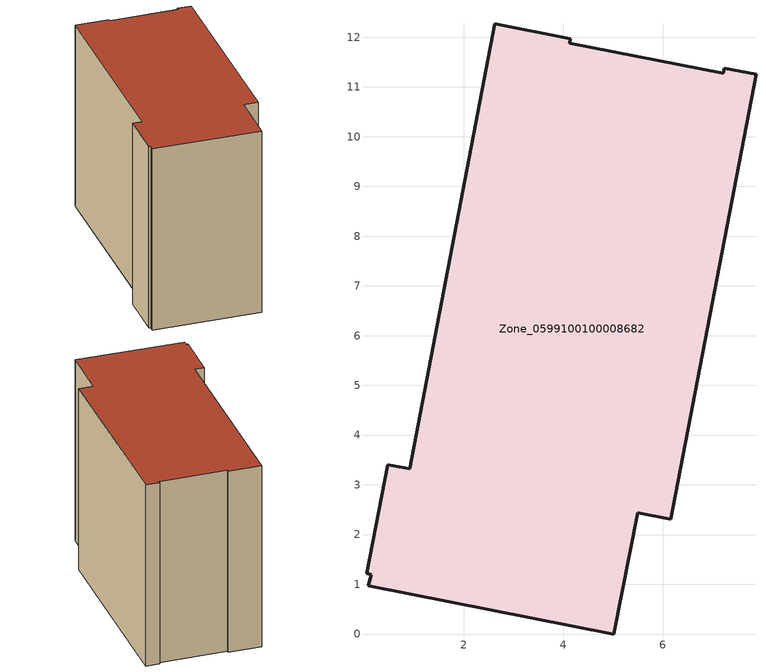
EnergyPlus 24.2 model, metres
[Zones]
Zone_0599100100008682
 floor ground (C_G): 4.13,11.87 7.22,11.28 7.24,11.38 7.88,11.25 6.16,2.31 5.5,2.44 5.02,0 0.08,0.97 0.14,1.2 0.04,1.22 0.47,3.41 0.92,3.32 2.62,12.27 4.15,11.97 z0
 wall outside (C_F): 0.92,3.32 0.47,3.41 0.04,1.22 0.14,1.2 0.08,0.97 5.02,0 5.5,2.44 6.16,2.31 7.88,11.25 7.24,11.38 7.22,11.28 4.13,11.87 4.15,11.97 2.62,12.27 0.92,3.32 z0:9.06
 roof outside (C_R): 0.14,1.2 0.08,0.97 5.02,0 5.5,2.44 6.16,2.31 7.88,11.25 7.24,11.38 7.22,11.28 4.13,11.87 4.15,11.97 2.62,12.27 0.92,3.32 0.47,3.41 0.04,1.22 z9.06
[BUILDING]
Pand.0599100100008682: North Axis=0; Terrain=City; Loads Convergence Tolerance Value=0.04; Temperature Convergence Tolerance Value=0.4; Solar Distribution=FullExterior; Maximum Number of Warmup Days=25; Minimum Number of Warmup Days=1
[Site:Location]
Rotterdam.The.Hague.AP_ZH_NLD Design_Conditions: Latitude=51.96; Longitude=4.45; Time Zone=1; Elevation=-4.5
[SITE:GROUNDTEMPERATURE:BUILDINGSURFACE]
18, 18, 18, 18, 18, 18, 18, 18, 18, 18, 18, 18
[MATERIAL] Thermal Absorptance=0.9; Solar Absorptance=0.7; Visible Absorptance=0.7
Name | Roughness | Thickness | Conductivity | Density | Specific Heat
G.TI.2015-2018 | MediumSmooth | 0.15 | 0.0428571 | 540 | 1210
F.TI.2015-2018 | Rough | 0.3 | 0.0666667 | 1920 | 840
R.TI.2015-2018 | MediumRough | 0.2 | 0.0333333 | 1500 | 1000
[CONSTRUCTION]
C_G: G.TI.2015-2018
C_F: F.TI.2015-2018
C_R: R.TI.2015-2018
[ZONE]
Zone_0599100100008682: Type=1; Multiplier=1; Ceiling Height=Autocalculate; Volume=Autocalculate; Floor Area=autocalculate; Part of Total Floor Area=Yes
[ZONEINFILTRATION:DESIGNFLOWRATE]
Infil_Zone_0599100100008682: Zone or ZoneList or Space or SpaceList=Zone_0599100100008682; Schedule=AlwaysOn; Design Flow Rate Calculation Method=Flow/Area; Flow Rate per Floor Area=0.0015; Constant Term Coefficient=1; Temperature Term Coefficient=0; Velocity Term Coefficient=0; Velocity Squared Term Coefficient=0
[HVACTEMPLATE:ZONE:IDEALLOADSAIRSYSTEM]
Zone_0599100100008682: Maximum Heating Supply Air Temperature=50; Minimum Cooling Supply Air Temperature=13; Maximum Heating Supply Air Humidity Ratio=0.0156; Minimum Cooling Supply Air Humidity Ratio=0.0077; Heating Limit=NoLimit; Cooling Limit=NoLimit; Dehumidification Control Type=ConstantSensibleHeatRatio; Cooling Sensible Heat Ratio=0.7; Dehumidification Setpoint=60; Humidification Control Type=None; Humidification Setpoint=30; Outdoor Air Method=None; Outdoor Air Flow Rate per Person=0.00944; Outdoor Air Flow Rate per Zone Floor Area=0; Outdoor Air Flow Rate per Zone=0; Demand Controlled Ventilation Type=None; Outdoor Air Economizer Type=NoEconomizer; Heat Recovery Type=None; Sensible Heat Recovery Effectiveness=0.7; Latent Heat Recovery Effectiveness=0.65
[ZONECONTROL:THERMOSTAT]
ThermostatControl_Zone_0599100100008682: Zone or ZoneList=Zone_0599100100008682; Control Type Schedule=DualSetpointControlType; Control 1=Thermostat_Zone_0599100100008682; Temperature Difference Between Cutout And Setpoint=0
[THERMOSTATSETPOINT:DUALSETPOINT]
Thermostat_Zone_0599100100008682: Heating Setpoint Temperature Schedule=HeatingSetpoint_Zone_0599100100008682; Cooling Setpoint Temperature Schedule=CoolingSetpoint_Zone_0599100100008682
[SCHEDULE:COMPACT]
HeatingSetpoint_Zone_0599100100008682: Through: 12/31, For: AllDays, Until: 24:00, 21
CoolingSetpoint_Zone_0599100100008682: Through: 12/31, For: AllDays, Until: 24:00, 24
DualSetpointControlType: Through: 12/31, For: AllDays, Until: 24:00, 4
AlwaysOn: Through: 12/31, For: AllDays, Until: 24:00, 1
